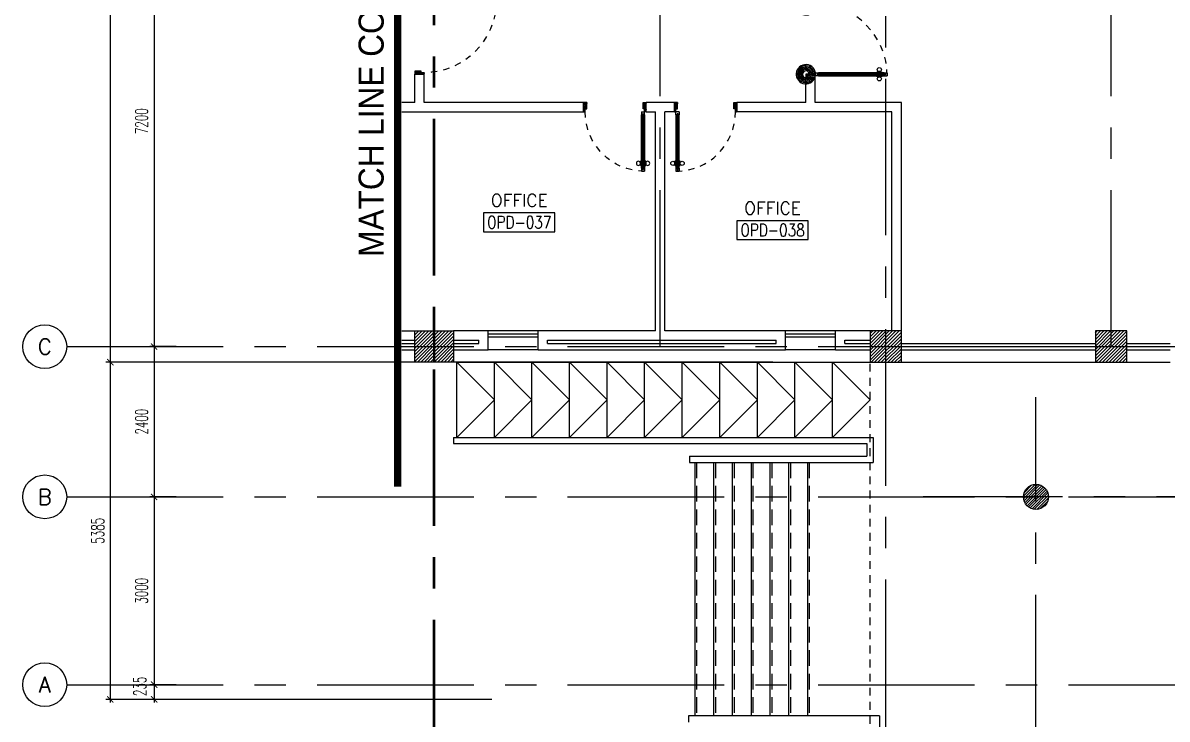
# Model space of a CAD drawing. Extents: x -0.4 to 93, y -13.2 to 77.1.
# Drawn here: x -0.35 to 17.92, y -0.2 to 10.92 of the extents above; entities that cross this region are included whole.
import ezdxf
from ezdxf.enums import TextEntityAlignment as Align

# ---------------------------------------------------------------- set-up
doc = ezdxf.new("R2010")
doc.units = 0
doc.header["$MEASUREMENT"] = 0
doc.header["$PDMODE"] = 3
doc.header["$PDSIZE"] = 0.1
for name, pattern in [('CENTER2', [1.125, 0.75, -0.125, 0.125, -0.125]), ('CENTERX2', [4, 2.5, -0.5, 0.5, -0.5]), ('HIDDEN', [0.375, 0.25, -0.125]), ('HIDDEN2', [0.1875, 0.125, -0.0625])]:
    doc.linetypes.add(name, pattern=pattern)
doc.layers.get('0').update_dxf_attribs({"linetype": 'CONTINUOUS'})
doc.layers.get('DEFPOINTS').update_dxf_attribs({"linetype": 'CONTINUOUS'})
for name, color, linetype in [('AX-CR', 11, 'CONTINUOUS'), ('AX-DIM', 11, 'CONTINUOUS'), ('AX-TXT', 2, 'CONTINUOUS'), ('AXES', 11, 'CENTERX2'), ('CANOPY-LN', 11, 'CONTINUOUS'), ('COL', 11, 'CONTINUOUS'), ('DOOR', 11, 'CONTINUOUS'), ('ELEV', 11, 'CONTINUOUS'), ('Handrail', 11, 'CONTINUOUS'), ('HAT', 11, 'CONTINUOUS'), ('INSUL', 11, 'CONTINUOUS'), ('Ramb', 11, 'CONTINUOUS'), ('RM-BOX', 11, 'CONTINUOUS'), ('RM-NAME', 11, 'CONTINUOUS'), ('RM-NO', 11, 'CONTINUOUS'), ('Step', 11, 'CONTINUOUS'), ('TXT1', 2, 'CONTINUOUS'), ('WALL', 11, 'CONTINUOUS'), ('WIN', 11, 'CONTINUOUS')]:
    doc.layers.add(name, color=color, linetype=linetype)
doc.styles.add('ROMANS', font='ROMANS.shx', dxfattribs={"width": 0.6})
doc.styles.add('TTXT', font='swisse.ttf', dxfattribs={"width": 0.6})
doc.dimstyles.new('STANDARD in', dxfattribs={"dimtxt": 0.2, "dimasz": 0.1, "dimexe": 0.07, "dimexo": 0.05, "dimgap": 0.1, "dimtad": 1, "dimdec": 0, "dimlfac": 1000, "dimzin": 0, "dimdsep": 46, "dimtxsty": 'ROMANS', "dimblk": 'ARCHTICK', "dimcen": 0.05, "dimdle": 0.05, "dimclrd": 7, "dimclre": 7, "dimclrt": 2, "dimadec": 0, "dimazin": 0, "dimtfac": 1, "dimtdec": 0, "dimtmove": 2, "dimatfit": 3, "dimldrblk": 'ARCHTICK', "dimfxl": 0, "dimtolj": 1, "dimtzin": 0, "dimarcsym": 0})

# ---------------------------------------------------------------- blocks, each defined once
blk = doc.blocks.new('COL50')
at = {"layer": 'COL'}
blk.add_lwpolyline([(-250, 250), (-250, -250), (250, -250), (250, 250)], close=True, dxfattribs=at)
blk = doc.blocks.new('*X107')
at = {"color": 0}
for p, q in [((193089, 10708), (193542, 11161)), ((193089, 10761), (193488, 11161)), ((193089, 10814), (193435, 11161)), ((193089, 10867), (193382, 11161)), ((193089, 10920), (193329, 11161)), ((193089, 10973), (193276, 11161)), ((193089, 11026), (193223, 11161)), ((193089, 11079), (193170, 11161)), ((193089, 11132), (193117, 11161)), ((193095, 10661), (193589, 11155)), ((193148, 10661), (193589, 11102)), ((193201, 10661), (193589, 11049)), ((193254, 10661), (193589, 10996)), ((193307, 10661), (193589, 10943)), ((193360, 10661), (193589, 10890)), ((193413, 10661), (193589, 10837)), ((193466, 10661), (193589, 10784)), ((193519, 10661), (193589, 10731)), ((193572, 10661), (193589, 10678))]:
    blk.add_line(p, q, dxfattribs=at)
blk = doc.blocks.new('RM1')
at = {"layer": 'RM-BOX'}
blk.add_lwpolyline([(570, -200), (-570, -200), (-570, -500), (570, -500)], close=True, dxfattribs=at)
at = {"layer": 'RM-NAME', "style": 'ROMANS'}
for tag, p in [('ROOMNAME1', (0, 324)), ('ROOMNAME2', (0, 0))]:
    blk.add_attdef(tag, text='', height=200, dxfattribs=at).set_placement(p, align=Align.MIDDLE)
at = {"layer": 'RM-NO', "style": 'ROMANS', "width": 0.8}
blk.add_attdef('ROOMNO', text='', height=200, dxfattribs=at).set_placement((0, -350), align=Align.MIDDLE)
blk = doc.blocks.new('*X151')
at = {"color": 0}
for p, q in [((73379, 10694), (73846, 11161)), ((73379, 10747), (73793, 11161)), ((73379, 10800), (73740, 11161)), ((73379, 10853), (73687, 11161)), ((73379, 10906), (73634, 11161)), ((73379, 10959), (73581, 11161)), ((73379, 11012), (73528, 11161)), ((73379, 11065), (73475, 11161)), ((73379, 11118), (73422, 11161)), ((73399, 10661), (73879, 11141)), ((73452, 10661), (73879, 11088)), ((73505, 10661), (73879, 11035)), ((73558, 10661), (73879, 10982)), ((73611, 10661), (73879, 10929)), ((73664, 10661), (73879, 10876)), ((73717, 10661), (73879, 10823)), ((73770, 10661), (73879, 10770)), ((73823, 10661), (73879, 10717)), ((73876, 10661), (73879, 10664))]:
    blk.add_line(p, q, dxfattribs=at)
blk = doc.blocks.new('DOOR100')
at = {"layer": 'DOOR', "color": 7, "linetype": 'ByBlock'}
for p, q in [((-75, 1250), (-75, 1300)), ((-75, 1300), (-25, 1300)), ((-25, 1300), (-75, 1300)), ((-25, 1250), (-25, 1300)), ((-91, 1205), (-91, 1140)), ((-82, 1205), (-91, 1205)), ((-82, 1140), (-91, 1140)), ((-82, 1128), (-82, 1218)), ((-75, 1218), (-82, 1218)), ((-82, 1205), (-82, 1140)), ((-75, 1128), (-82, 1128)), ((-58, 1250), (-75, 1250)), ((-58, 1250), (-58, 1270)), ((-42, 1270), (-58, 1270)), ((-42, 1250), (-42, 1270)), ((-25, 1250), (-42, 1250)), ((-25, 1218), (-18, 1218)), ((-25, 1128), (-18, 1128)), ((-18, 1128), (-18, 1218)), ((-18, 1205), (-18, 1140)), ((-18, 1205), (-9, 1205)), ((-18, 1140), (-9, 1140)), ((-9, 1205), (-9, 1140)), ((-75, 200), (-58, 200)), ((-75, 150), (-75, 200)), ((-58, 200), (-58, 180)), ((-42, 200), (-25, 200)), ((-42, 180), (-42, 200)), ((-25, 200), (-25, 150)), ((-1200, 0), (-1200, 150)), ((-1200, 150), (-1175, 150)), ((-1200, 150), (-1200, 0)), ((-1150, 0), (-1200, 114)), ((-1150, 0), (-1200, 40)), ((-1150, 0), (-1200, 0)), ((-1175, 150), (-1175, 100)), ((-1175, 100), (-1150, 100)), ((-1150, 0), (-1163, 100)), ((-1150, 100), (-1150, 0)), ((-75, 150), (-25, 150)), ((-58, 180), (-42, 180)), ((-50, 0), (0, 114)), ((-50, 100), (-50, 0)), ((-50, 0), (-37, 100)), ((-25, 100), (-50, 100)), ((-50, 0), (0, 40)), ((-50, 0), (0, 0)), ((0, 150), (-25, 150)), ((-25, 150), (-25, 100)), ((0, 0), (0, 150)), ((0, 150), (0, 0))]:
    blk.add_line(p, q, dxfattribs=at)
at = {"layer": 'DOOR', "linetype": 'ByBlock'}
for p, q in [((-75, 1250), (-75, 200)), ((-58, 200), (-58, 1250)), ((-42, 200), (-42, 1250)), ((-25, 200), (-25, 1250))]:
    blk.add_line(p, q, dxfattribs=at)
at = {"layer": 'DOOR', "color": 7, "linetype": 'ByBlock'}
for centre in [(-124, 1173), (24, 1173)]:
    blk.add_circle(centre, 32.4, dxfattribs=at)
at = {"layer": 'DOOR', "linetype": 'HIDDEN', "ltscale": 0.5}
blk.add_arc((-25, 150), 1150, 90, 180, dxfattribs=at)
at = {"layer": 'DOOR', "color": 7, "linetype": 'ByBlock'}
for centre, radius, start, end in [((-1150, 0), 154, 103.7142, 108.8947), ((-1150, 0), 134, 100.72, 111.8402), ((-1150, 0), 94.4, 90, 121.9818), ((-1150, 0), 74.4, 90, 132.2236), ((-1150, 0), 54.4, 90, 156.7926), ((-1150, 0), 34.4, 90, 180), ((-1150, 0), 14.4, 90, 180), ((-50, 0), 94.4, 58.0182, 90), ((-50, 0), 74.4, 47.7764, 90), ((-50, 0), 54.4, 23.2074, 90), ((-50, 0), 34.4, 0, 90), ((-50, 0), 14.4, 0, 90), ((-50, 0), 134, 68.1598, 79.28), ((-50, 0), 114, 64.0838, 77.3774), ((-50, 0), 154, 71.1053, 76.2858)]:
    blk.add_arc(centre, radius, start, end, dxfattribs=at)
blk = doc.blocks.new('A$C49F1192B')
at = {"layer": 'DOOR', "color": 0, "linetype": 'ByBlock', "xscale": -1, "rotation": 270}
blk.add_blockref('DOOR100', (0, 1200), dxfattribs=at)
blk = doc.blocks.new('DOOR1000')
at = {"layer": 'DOOR', "color": 7, "linetype": 'ByBlock'}
for p, q in [((-150, 0), (0, 0)), ((-150, 0), (-150, -25)), ((0, -50), (-114, 0)), ((0, -50), (-40, 0)), ((0, -50), (0, 0)), ((-1100, -25), (-1100, -75)), ((-1100, -75), (-1100, -25)), ((-1050, -25), (-1100, -25)), ((-1050, -75), (-1100, -75)), ((-1070, -42), (-1070, -58)), ((-1050, -42), (-1070, -42)), ((-1050, -58), (-1070, -58)), ((-1050, -25), (-1050, -42)), ((-1050, -58), (-1050, -75)), ((-1018, -25), (-1018, -18)), ((-928, -18), (-1018, -18)), ((-1018, -75), (-1018, -82)), ((-928, -82), (-1018, -82)), ((-1005, -18), (-1005, -9)), ((-1005, -9), (-940, -9)), ((-1005, -18), (-940, -18)), ((-1005, -82), (-1005, -91)), ((-1005, -82), (-940, -82)), ((-1005, -91), (-940, -91)), ((-940, -18), (-940, -9)), ((-940, -82), (-940, -91)), ((-928, -25), (-928, -18)), ((-928, -75), (-928, -82)), ((-200, -25), (-150, -25)), ((-200, -42), (-200, -25)), ((-180, -42), (-200, -42)), ((-200, -58), (-180, -58)), ((-200, -75), (-200, -58)), ((-150, -75), (-200, -75)), ((-180, -58), (-180, -42)), ((-150, -25), (-100, -25)), ((-150, -75), (-150, -25)), ((-100, -25), (-100, -50)), ((0, -50), (-100, -37)), ((-100, -50), (0, -50)), ((-150, -975), (-100, -975)), ((-150, -1000), (-150, -975)), ((-150, -1000), (0, -1000)), ((0, -1000), (-150, -1000)), ((0, -950), (-114, -1000)), ((-100, -975), (-100, -950)), ((0, -950), (-100, -963)), ((-100, -950), (0, -950)), ((0, -950), (-40, -1000)), ((0, -950), (0, -1000))]:
    blk.add_line(p, q, dxfattribs=at)
at = {"layer": 'DOOR', "linetype": 'ByBlock'}
for p, q in [((-200, -25), (-1050, -25)), ((-200, -42), (-1050, -42)), ((-200, -58), (-1050, -58)), ((-1050, -75), (-200, -75))]:
    blk.add_line(p, q, dxfattribs=at)
at = {"layer": 'DOOR', "color": 7, "linetype": 'ByBlock'}
for centre in [(-973, 24), (-973, -124)]:
    blk.add_circle(centre, 32.4, dxfattribs=at)
for centre, radius, start, end in [((0, -50), 154, 161.1053, 166.2858), ((0, -50), 94.4, 148.0182, 180), ((0, -50), 134, 158.1598, 169.28), ((0, -50), 114, 154.0838, 167.3774), ((0, -50), 74.4, 137.7764, 180), ((0, -50), 54.4, 113.2074, 180), ((0, -50), 34.4, 90, 180), ((0, -50), 14.4, 90, 180), ((0, -950), 154, 193.7142, 198.8947), ((0, -950), 134, 190.72, 201.8402), ((0, -950), 94.4, 180, 211.9818), ((0, -950), 74.4, 180, 222.2236), ((0, -950), 54.4, 180, 246.7926), ((0, -950), 34.4, 180, 270), ((0, -950), 14.4, 180, 270)]:
    blk.add_arc(centre, radius, start, end, dxfattribs=at)
at = {"layer": 'DOOR', "linetype": 'HIDDEN', "ltscale": 0.5}
blk.add_arc((-150, -25), 950, 180, 270, dxfattribs=at)
blk = doc.blocks.new('AXR')
at = {"layer": 'AX-CR'}
blk.add_circle((350, 0), 350, dxfattribs=at)
at = {"layer": 'AX-TXT', "style": 'ROMANS'}
blk.add_attdef('AX', text='', height=250, dxfattribs=at).set_placement((350, 0), align=Align.MIDDLE)
blk = doc.blocks.new('_ARCHTICK')
at = {"color": 0, "linetype": 'ByBlock', "const_width": 0.15}
blk.add_lwpolyline([(-0.5, -0.5), (0.5, 0.5)], dxfattribs=at)
blk = doc.blocks.new('*D152')
at = {"layer": 'AX-DIM', "color": 7, "lineweight": -2}
for p, q in [((5.415, 64.82), (0.976, 64.82)), ((1.046, 64.87), (1.046, 5.45)), ((11.629, 5.5), (0.976, 5.5))]:
    blk.add_line(p, q, dxfattribs=at)
at = {"layer": 'DEFPOINTS', "color": 0}
for p in [(5.465, 64.82), (1.046, 5.5), (11.679, 5.5)]:
    blk.add_point(p, dxfattribs=at)
at = {"layer": 'AX-DIM', "color": 7, "lineweight": -2, "xscale": 0.1, "yscale": 0.1, "zscale": 0.1}
for p, rotation in [((1.046, 64.82), 90), ((1.046, 5.5), 270)]:
    blk.add_blockref('_ARCHTICK', p, dxfattribs=dict(at, rotation=rotation))
at = {"layer": 'AX-DIM', "color": 2, "insert": (0.846, 35.16), "char_height": 0.2, "attachment_point": 5, "rotation": 90, "style": 'ROMANS'}
blk.add_mtext('\\A1;59320', dxfattribs=at)
blk = doc.blocks.new('*D154')
at = {"layer": 'AX-DIM', "color": 7, "lineweight": -2}
for p, q in [((1.696, 5.5), (0.976, 5.5)), ((1.046, 5.55), (1.046, 0.065)), ((7.138, 0.115), (0.976, 0.115))]:
    blk.add_line(p, q, dxfattribs=at)
at = {"layer": 'DEFPOINTS', "color": 0}
for p in [(1.746, 5.5), (1.046, 0.115), (7.188, 0.115)]:
    blk.add_point(p, dxfattribs=at)
at = {"layer": 'AX-DIM', "color": 7, "lineweight": -2, "xscale": 0.1, "yscale": 0.1, "zscale": 0.1}
for p, rotation in [((1.046, 5.5), 90), ((1.046, 0.115), 270)]:
    blk.add_blockref('_ARCHTICK', p, dxfattribs=dict(at, rotation=rotation))
at = {"layer": 'AX-DIM', "color": 2, "insert": (0.846, 2.808), "char_height": 0.2, "attachment_point": 5, "rotation": 90, "style": 'ROMANS'}
blk.add_mtext('\\A1;5385', dxfattribs=at)
blk = doc.blocks.new('*D155')
at = {"layer": 'AX-DIM', "color": 7, "lineweight": -2}
for p, q in [((1.746, 13), (1.746, 5.7)), ((2.096, 12.95), (1.676, 12.95)), ((2.096, 5.75), (1.676, 5.75))]:
    blk.add_line(p, q, dxfattribs=at)
at = {"layer": 'DEFPOINTS', "color": 0}
for p in [(2.146, 12.95), (1.746, 5.75), (2.146, 5.75)]:
    blk.add_point(p, dxfattribs=at)
at = {"layer": 'AX-DIM', "color": 7, "lineweight": -2, "xscale": 0.1, "yscale": 0.1, "zscale": 0.1}
for p, rotation in [((1.746, 12.95), 90), ((1.746, 5.75), 270)]:
    blk.add_blockref('_ARCHTICK', p, dxfattribs=dict(at, rotation=rotation))
at = {"layer": 'AX-DIM', "color": 2, "insert": (1.546, 9.35), "char_height": 0.2, "attachment_point": 5, "rotation": 90, "style": 'ROMANS'}
blk.add_mtext('\\A1;7200', dxfattribs=at)
blk = doc.blocks.new('*D156')
at = {"layer": 'AX-DIM', "color": 7, "lineweight": -2}
for p, q in [((2.096, 5.75), (1.676, 5.75)), ((1.746, 5.8), (1.746, 3.3)), ((2.096, 3.35), (1.676, 3.35))]:
    blk.add_line(p, q, dxfattribs=at)
at = {"layer": 'DEFPOINTS', "color": 0}
for p in [(2.146, 5.75), (1.746, 3.35), (2.146, 3.35)]:
    blk.add_point(p, dxfattribs=at)
at = {"layer": 'AX-DIM', "color": 7, "lineweight": -2, "xscale": 0.1, "yscale": 0.1, "zscale": 0.1}
for p, rotation in [((1.746, 5.75), 90), ((1.746, 3.35), 270)]:
    blk.add_blockref('_ARCHTICK', p, dxfattribs=dict(at, rotation=rotation))
at = {"layer": 'AX-DIM', "color": 2, "insert": (1.546, 4.55), "char_height": 0.2, "attachment_point": 5, "rotation": 90, "style": 'ROMANS'}
blk.add_mtext('\\A1;2400', dxfattribs=at)
blk = doc.blocks.new('*D157')
at = {"layer": 'AX-DIM', "color": 7, "lineweight": -2}
for p, q in [((2.096, 3.35), (1.676, 3.35)), ((1.746, 3.4), (1.746, 0.3)), ((2.096, 0.35), (1.676, 0.35))]:
    blk.add_line(p, q, dxfattribs=at)
at = {"layer": 'DEFPOINTS', "color": 0}
for p in [(2.146, 3.35), (1.746, 0.35), (2.146, 0.35)]:
    blk.add_point(p, dxfattribs=at)
at = {"layer": 'AX-DIM', "color": 7, "lineweight": -2, "xscale": 0.1, "yscale": 0.1, "zscale": 0.1}
for p, rotation in [((1.746, 3.35), 90), ((1.746, 0.35), 270)]:
    blk.add_blockref('_ARCHTICK', p, dxfattribs=dict(at, rotation=rotation))
at = {"layer": 'AX-DIM', "color": 2, "insert": (1.546, 1.85), "char_height": 0.2, "attachment_point": 5, "rotation": 90, "style": 'ROMANS'}
blk.add_mtext('\\A1;3000', dxfattribs=at)
blk = doc.blocks.new('*D158')
at = {"layer": 'AX-DIM', "color": 7, "lineweight": -2}
for p, q in [((1.746, 0.4), (1.746, 0.065)), ((2.096, 0.35), (1.676, 0.35)), ((2.096, 0.115), (1.676, 0.115))]:
    blk.add_line(p, q, dxfattribs=at)
at = {"layer": 'DEFPOINTS', "color": 0}
for p in [(2.146, 0.35), (1.746, 0.115), (2.146, 0.115)]:
    blk.add_point(p, dxfattribs=at)
at = {"layer": 'AX-DIM', "color": 7, "lineweight": -2, "xscale": 0.1, "yscale": 0.1, "zscale": 0.1}
for p, rotation in [((1.746, 0.35), 90), ((1.746, 0.115), 270)]:
    blk.add_blockref('_ARCHTICK', p, dxfattribs=dict(at, rotation=rotation))
at = {"layer": 'AX-DIM', "color": 2, "insert": (1.519, 0.323), "char_height": 0.2, "attachment_point": 5, "rotation": 90, "style": 'ROMANS'}
blk.add_mtext('\\A1;235', dxfattribs=at)

msp = doc.modelspace()

# ---------------------------------------------------------------- hatches: boundary and pattern name
at = {"layer": 'HAT', "linetype": 'ByBlock', "ltscale": 0.3}
h = msp.add_hatch(dxfattribs=at)
h.set_pattern_fill('ANSI31', color=256, scale=300, style=0)
h.set_pattern_definition([(44.999998, (-252.58665, -76.861004), (-0.0265165056, 0.026516504), [])])
h.paths.add_polyline_path([(6.2095, 6), (5.9095, 6), (5.9095, 5.75), (6.2095, 5.75)])
h.paths.add_polyline_path([(6.2095, 5.75), (5.9095, 5.75), (5.9095, 5.5), (6.2095, 5.5)])
h = msp.add_hatch(dxfattribs=at)
h.set_pattern_fill('ANSI31', color=256, scale=300, style=0)
h.set_pattern_definition([(44.999998, (-252.26665, -76.861004), (-0.0265165056, 0.026516504), [])])
h.paths.add_polyline_path([(6.5295, 6), (6.2295, 6), (6.2295, 5.75), (6.5295, 5.75)])
h.paths.add_polyline_path([(6.5295, 5.75), (6.2295, 5.75), (6.2295, 5.5), (6.5295, 5.5)])
at = {"layer": 'HAT'}
h = msp.add_hatch(dxfattribs=at)
h.set_pattern_fill('ANSI31', color=256, scale=0.24, style=0)
h.set_pattern_definition([(45, (-33.162692, -31.557555), (-0.021213203, 0.021213203), [])])
h.paths.add_polyline_path([(15.6295, 3.35), (15.8295, 3.35), (15.8295, 3.55, 0.4142136)])
h.paths.add_polyline_path([(15.8295, 3.55), (15.8295, 3.35), (16.0295, 3.35, 0.4142136)])
h.paths.add_polyline_path([(16.0295, 3.35), (15.8295, 3.35), (15.8295, 3.15, 0.4142136)])
h.paths.add_polyline_path([(15.8295, 3.35), (15.6295, 3.35, 0.4142136), (15.8295, 3.15)])

# ---------------------------------------------------------------- linework, layer by layer
at = {"layer": 'AXES'}
for p, q in [((6.2095, -1.1143), (6.2095, 76.4248)), ((6.2295, -1.1143), (6.2295, 76.4248)), ((13.4295, -12.4715), (13.4295, 76.4248)), ((9.8295, 5.75), (9.8295, 64.57)), ((17.0295, 5.75), (17.0295, 64.32)), ((0.35, 5.75), (23.6295, 5.75)), ((15.8295, -8.7172), (15.8295, 4.9447)), ((0.35, 3.35), (22.4295, 3.35)), ((92.2523, 3.35), (14.0295, 3.35)), ((0.35, 0.35), (20.6295, 0.35))]:
    msp.add_line(p, q, dxfattribs=at)
at = {"layer": 'CANOPY-LN', "linetype": 'HIDDEN2'}
msp.add_line((13.1795, -9.95), (13.1795, 5.5), dxfattribs=at)
at = {"layer": 'COL'}
for p, q in [((5.9095, 6), (6.2095, 6)), ((5.9095, 5.5), (5.9095, 6)), ((6.2095, 6), (6.2095, 5.5)), ((6.2295, 6), (6.5295, 6)), ((6.2295, 5.5), (6.2295, 6)), ((6.5295, 6), (6.5295, 5.5)), ((6.2095, 5.5), (5.9095, 5.5)), ((6.5295, 5.5), (6.2295, 5.5))]:
    msp.add_line(p, q, dxfattribs=at)
at = {"layer": 'ELEV', "linetype": 'CENTER2', "const_width": 0.12}
msp.add_lwpolyline([(5.6359, 3.5128), (5.6359, 66.97)], dxfattribs=at)
at = {"layer": 'Handrail'}
for p, q in [((6.5795, 5.5), (13.1795, 5.5)), ((6.5257, 4.3), (13.2295, 4.3)), ((6.5257, 4.3), (6.5257, 4.2)), ((13.1295, 4.3), (13.1295, 4.3)), ((13.2295, 4.3), (13.2295, 3.9)), ((6.5257, 4.2), (13.1295, 4.2)), ((13.1295, 4.2), (13.1295, 4)), ((10.2977, 4), (13.1295, 4)), ((10.2977, 4), (10.2977, 3.9)), ((10.2977, 3.9), (13.2295, 3.9)), ((13.3295, -0.15), (10.2795, -0.15)), ((10.2795, -0.15), (10.2795, -0.25)), ((13.3295, -0.15), (13.3295, -8.95))]:
    msp.add_line(p, q, dxfattribs=at)
at = {"layer": 'INSUL'}
for p, q in [((5.7006, 5.85), (5.9095, 5.85)), ((6.5295, 5.85), (6.9295, 5.85)), ((6.9295, 5.8), (6.9295, 5.85)), ((8.0295, 5.85), (11.6795, 5.85)), ((8.0295, 5.8), (8.0295, 5.85)), ((11.6795, 5.8), (11.6795, 5.85)), ((12.7795, 5.8), (12.7795, 5.85)), ((12.7795, 5.85), (13.1795, 5.85)), ((5.7006, 5.8), (5.9095, 5.8)), ((6.5295, 5.8), (6.9295, 5.8)), ((8.0295, 5.8), (11.6795, 5.8)), ((12.7795, 5.8), (13.1795, 5.8))]:
    msp.add_line(p, q, dxfattribs=at)
at = {"layer": 'Ramb'}
for p, q in [((6.5795, 4.3), (6.5795, 5.5)), ((7.1795, 4.9), (6.5795, 5.5)), ((7.1795, 4.3), (7.1795, 5.5)), ((7.7795, 4.9), (7.1795, 5.5)), ((7.7795, 4.3), (7.7795, 5.5)), ((8.3795, 4.9), (7.7795, 5.5)), ((8.3795, 4.3), (8.3795, 5.5)), ((8.9795, 4.9), (8.3795, 5.5)), ((8.9795, 4.3), (8.9795, 5.5)), ((9.5795, 4.9), (8.9795, 5.5)), ((9.5795, 4.3), (9.5795, 5.5)), ((10.1795, 4.9), (9.5795, 5.5)), ((10.1795, 4.3), (10.1795, 5.5)), ((10.7795, 4.9), (10.1795, 5.5)), ((10.7795, 4.3), (10.7795, 5.5)), ((11.3795, 4.9), (10.7795, 5.5)), ((11.3795, 4.3), (11.3795, 5.5)), ((11.9795, 4.9), (11.3795, 5.5)), ((11.9795, 4.3), (11.9795, 5.5)), ((12.5795, 4.9), (11.9795, 5.5)), ((12.5795, 4.3), (12.5795, 5.5)), ((13.1795, 4.9), (12.5795, 5.5)), ((7.1795, 4.9), (6.5795, 4.3)), ((7.7795, 4.9), (7.1795, 4.3)), ((8.3795, 4.9), (7.7795, 4.3)), ((8.9795, 4.9), (8.3795, 4.3)), ((9.5795, 4.9), (8.9795, 4.3)), ((10.1795, 4.9), (9.5795, 4.3)), ((10.7795, 4.9), (10.1795, 4.3)), ((11.3795, 4.9), (10.7795, 4.3)), ((11.9795, 4.9), (11.3795, 4.3)), ((12.5795, 4.9), (11.9795, 4.3)), ((13.1795, 4.9), (12.5795, 4.3))]:
    msp.add_line(p, q, dxfattribs=at)
at = {"layer": 'Step'}
for p, q in [((10.3795, 3.9), (10.3795, -0.15)), ((10.6795, 3.9), (10.6795, -0.15)), ((10.9795, 3.9), (10.9795, -0.15)), ((11.2795, 3.9), (11.2795, -0.15)), ((11.5795, 3.9), (11.5795, -0.15)), ((11.8795, 3.9), (11.8795, -0.15)), ((12.1795, 3.9), (12.1795, -0.15))]:
    msp.add_line(p, q, dxfattribs=at)
at = {"layer": 'Step', "linetype": 'HIDDEN'}
for p, q in [((10.4095, 3.9), (10.4095, -0.15)), ((10.7095, 3.9), (10.7095, -0.15)), ((11.0095, 3.9), (11.0095, -0.15)), ((11.3095, 3.9), (11.3095, -0.15)), ((11.6095, 3.9), (11.6095, -0.15)), ((11.9095, 3.9), (11.9095, -0.15)), ((12.2095, 3.9), (12.2095, -0.15))]:
    msp.add_line(p, q, dxfattribs=at)
at = {"layer": 'WALL'}
for p, q in [((6.0595, 10.1), (5.9095, 10.1)), ((5.9095, 9.65), (5.9095, 10.1)), ((6.0595, 9.65), (6.0595, 10.1)), ((12.1545, 9.65), (12.1545, 10.05)), ((12.3045, 10.05), (12.1545, 10.05)), ((12.3045, 9.65), (12.3045, 10.05)), ((5.9095, 9.65), (5.7006, 9.65)), ((8.6045, 9.65), (6.0595, 9.65)), ((8.6045, 9.5), (8.6045, 9.65)), ((10.0545, 9.65), (9.6045, 9.65)), ((9.6045, 9.5), (9.6045, 9.65)), ((10.0545, 9.5), (10.0545, 9.65)), ((12.1545, 9.65), (11.0545, 9.65)), ((11.0545, 9.5), (11.0545, 9.65)), ((13.6795, 9.65), (12.3045, 9.65)), ((13.6795, 6), (13.6795, 9.65)), ((5.7006, 9.5), (8.6045, 9.5)), ((9.6045, 9.5), (9.7545, 9.5)), ((9.7545, 6), (9.7545, 9.5)), ((9.9045, 6), (9.9045, 9.5)), ((10.0545, 9.5), (9.9045, 9.5)), ((13.5295, 9.5), (11.0545, 9.5)), ((13.5295, 6), (13.5295, 9.5)), ((5.7006, 6), (5.9595, 6)), ((7.0795, 6), (6.5295, 6)), ((7.0795, 5.7), (7.0795, 6)), ((7.8795, 5.7), (7.8795, 6)), ((9.7545, 6), (7.8795, 6)), ((11.8295, 6), (9.9045, 6)), ((11.8295, 5.7), (11.8295, 6)), ((13.6795, 6), (12.6295, 6)), ((12.6295, 5.7), (12.6295, 6)), ((5.7006, 5.7), (5.9095, 5.7)), ((6.5295, 5.7), (7.0795, 5.7)), ((7.8795, 5.7), (11.8295, 5.7)), ((12.6295, 5.7), (13.1795, 5.7))]:
    msp.add_line(p, q, dxfattribs=at)
msp.add_circle((15.8295, 3.35), 0.2, dxfattribs=at)
at = {"layer": 'WIN'}
for p, q in [((7.8795, 6), (7.0795, 6)), ((7.8795, 5.95), (7.0795, 5.95)), ((7.8795, 5.9), (7.0795, 5.9)), ((12.6295, 6), (11.8295, 6)), ((12.6295, 5.95), (11.8295, 5.95)), ((12.6295, 5.9), (11.8295, 5.9)), ((7.8795, 5.7), (7.0795, 5.7)), ((12.6295, 5.7), (11.8295, 5.7)), ((13.6795, 5.8), (16.7795, 5.8)), ((13.6795, 5.75), (16.7795, 5.75)), ((13.6795, 5.7), (16.7795, 5.7)), ((17.2795, 5.8), (17.9738, 5.8)), ((17.2795, 5.75), (17.9738, 5.75)), ((17.2795, 5.7), (17.9738, 5.7)), ((13.6795, 5.5), (16.7795, 5.5)), ((17.2795, 5.5), (17.9738, 5.5))]:
    msp.add_line(p, q, dxfattribs=at)

# ---------------------------------------------------------------- block references
at = {"layer": 'AXES', "xscale": 0.001000000047497451, "yscale": 0.0009999999892897904, "zscale": 0.001}
for p, values in [((-0.35, 5.75), {'AX': 'C'}), ((-0.35, 3.35), {'AX': 'B'}), ((-0.35, 0.35), {'AX': 'A'})]:
    msp.add_blockref('AXR', p, dxfattribs=at).add_auto_attribs(values)
at = {"layer": 'COL', "xscale": 0.001000000047497451, "yscale": 0.0009999999892897904, "zscale": 0.001}
for p in [(13.4295, 5.75), (17.0295, 5.75)]:
    msp.add_blockref('COL50', p, dxfattribs=at)
at = {"layer": 'DOOR', "yscale": 0.0009999999892897904, "zscale": 0.001}
for name, p, xscale, rotation in [('DOOR100', (5.9095, 11.3), -0.0009999999892897904, 270), ('DOOR1000', (9.6045, 9.65), -0.0009999999892897904, 270), ('DOOR1000', (10.0545, 9.65), 0.0009999999892897904, 90)]:
    msp.add_blockref(name, p, dxfattribs=dict(at, xscale=xscale, rotation=rotation))
at = {"layer": 'DOOR', "color": 0, "xscale": -0.001000000047497451, "yscale": 0.0009999999892897904, "zscale": 0.001, "rotation": 180}
msp.add_blockref('A$C49F1192B', (12.1545, 11.25), dxfattribs=at)
at = {"layer": 'HAT', "xscale": 0.001000000047497451, "yscale": 0.0009999999892897904, "zscale": 0.001}
for p, values in [((7.5776, 8.0851), {'ROOMNO': 'OPD-037', 'ROOMNAME2': 'OFFICE'}), ((11.6232, 7.9613), {'ROOMNO': 'OPD-038', 'ROOMNAME2': 'OFFICE'})]:
    msp.add_blockref('RM1', p, dxfattribs=at).add_auto_attribs(values)
for name, p in [('*X151', (-60.1997, -5.161)), ('*X107', (-176.309, -5.161))]:
    msp.add_blockref(name, p, dxfattribs=at)

# ---------------------------------------------------------------- texts
at = {"layer": 'TXT1', "color": 6, "style": 'TTXT', "width": 0.9}
msp.add_text('MATCH LINE CONTINUATION SHEET No. MH-E-02', height=0.401182, rotation=90, dxfattribs=at).set_placement((5.4124, 7.1843))

# ---------------------------------------------------------------- dimensions: what is measured, and where the dimension line sits
at = {"layer": 'AX-DIM'}
for base, p1, p2, picture, middle in [((1.0458, 5.5), (5.4653, 64.82), (11.6785, 5.5), '*D152', (0.8458, 35.16)), ((1.7458, 5.75), (2.1458, 12.95), (2.1458, 5.75), '*D155', (1.5458, 9.35)), ((1.7458, 3.35), (2.1458, 5.75), (2.1458, 3.35), '*D156', (1.5458, 4.55)), ((1.0458, 0.115), (1.7458, 5.5), (7.1882, 0.115), '*D154', (0.8458, 2.8075)), ((1.7458, 0.35), (2.1458, 3.35), (2.1458, 0.35), '*D157', (1.5458, 1.85))]:
    dim = msp.add_linear_dim(base=base, p1=p1, p2=p2, angle=270, dimstyle='STANDARD in', dxfattribs=at)
    dim.commit()
    dim.dimension.update_dxf_attribs({"geometry": picture, "text_midpoint": middle})
dim = msp.add_linear_dim(base=(1.7458, 0.115), p1=(2.1458, 0.35), p2=(2.1458, 0.115), angle=270, dimstyle='STANDARD in', dxfattribs=at)
dim.commit()
dim.dimension.update_dxf_attribs({"geometry": '*D158', "text_midpoint": (1.5188, 0.3229), "dimtype": 160})

doc.saveas('drawing.dxf')
